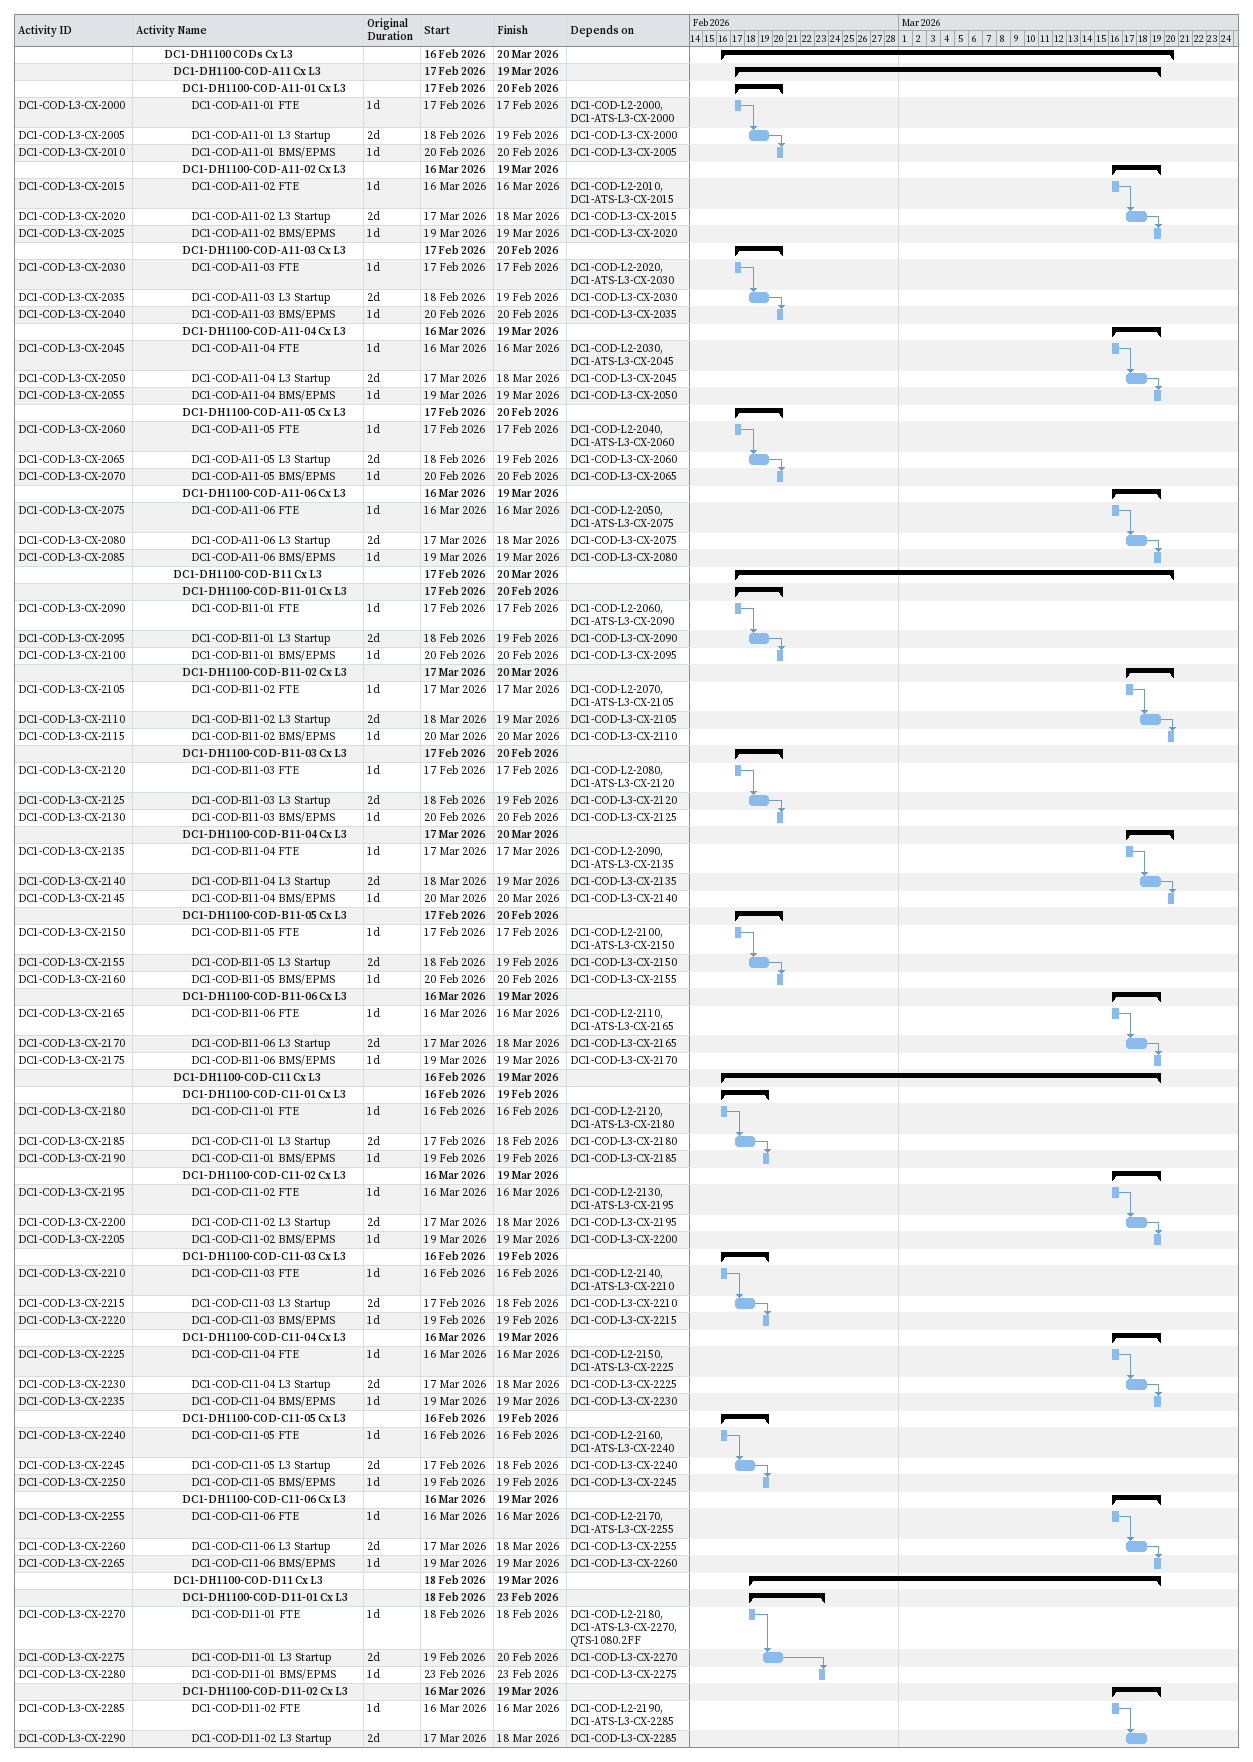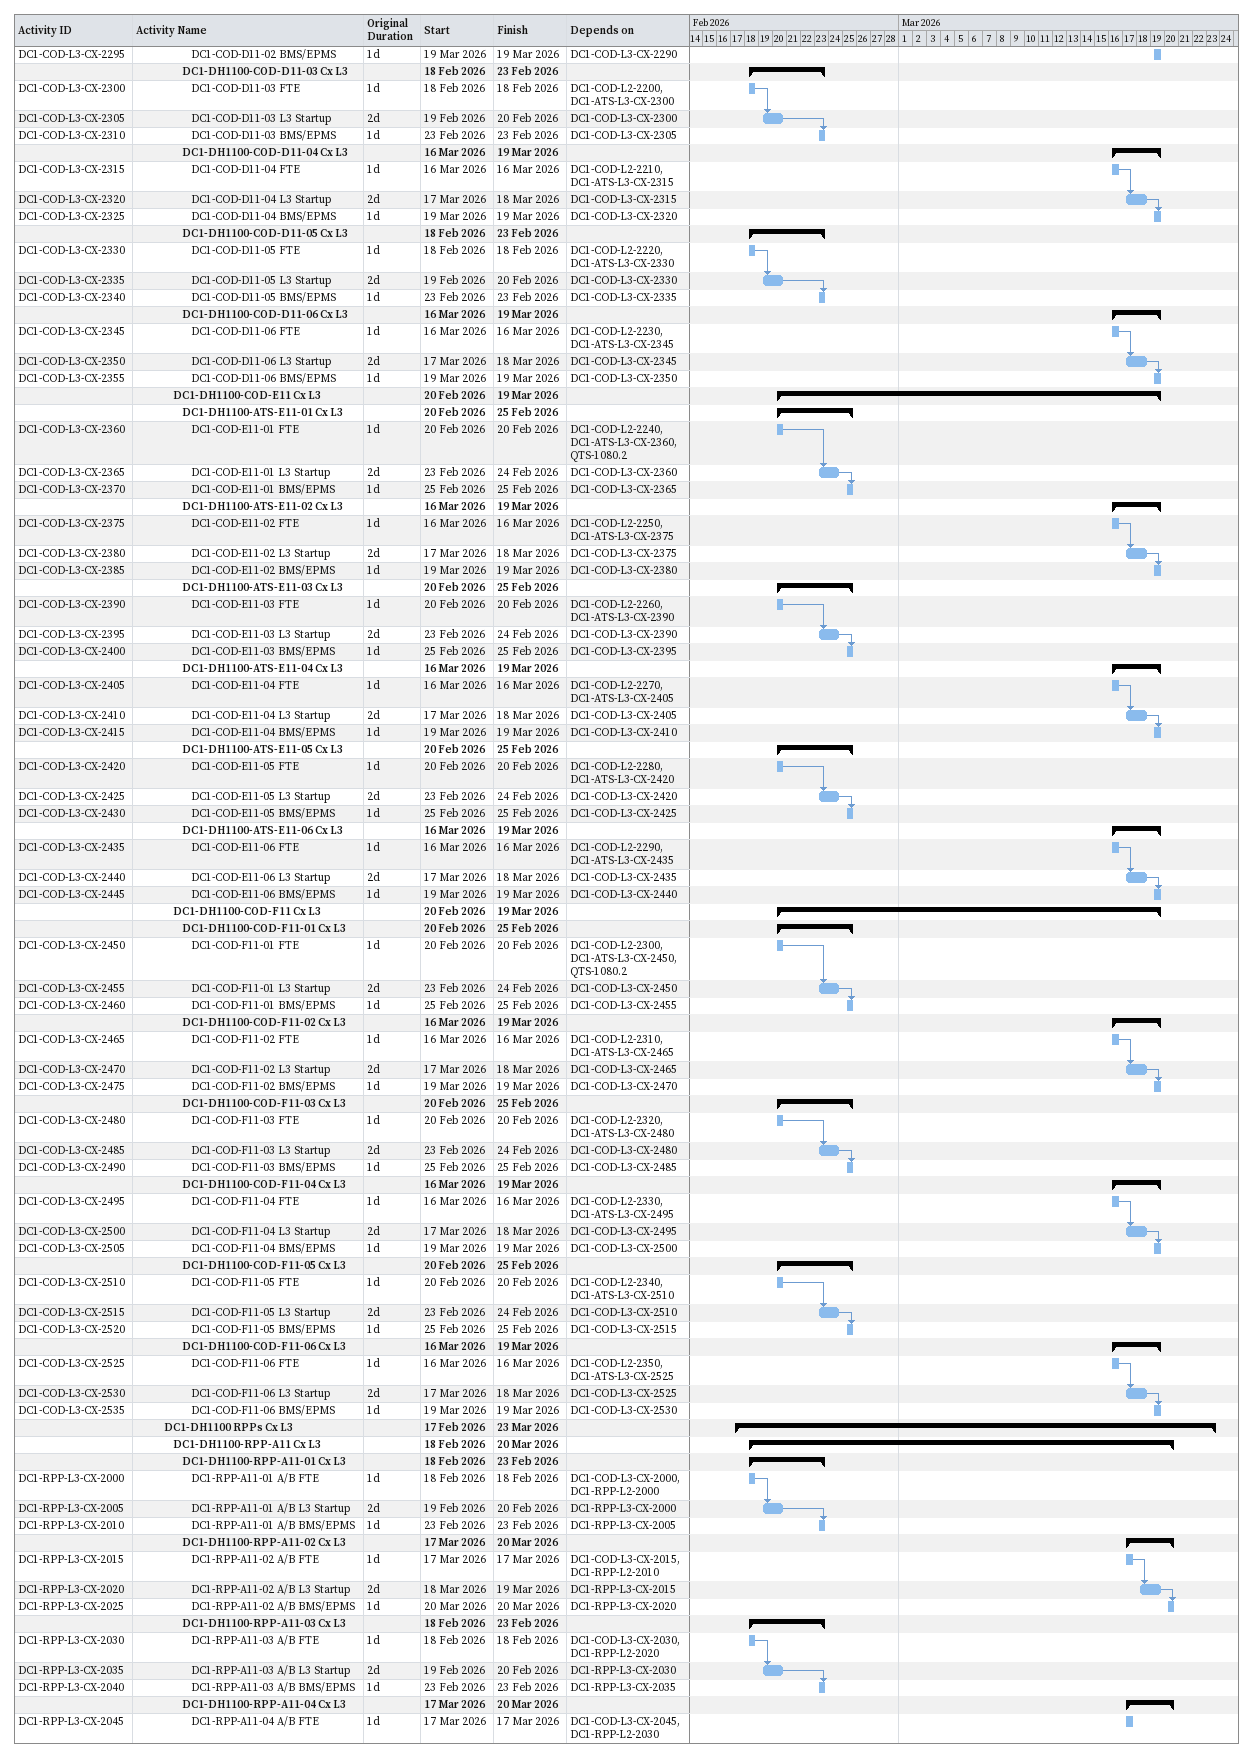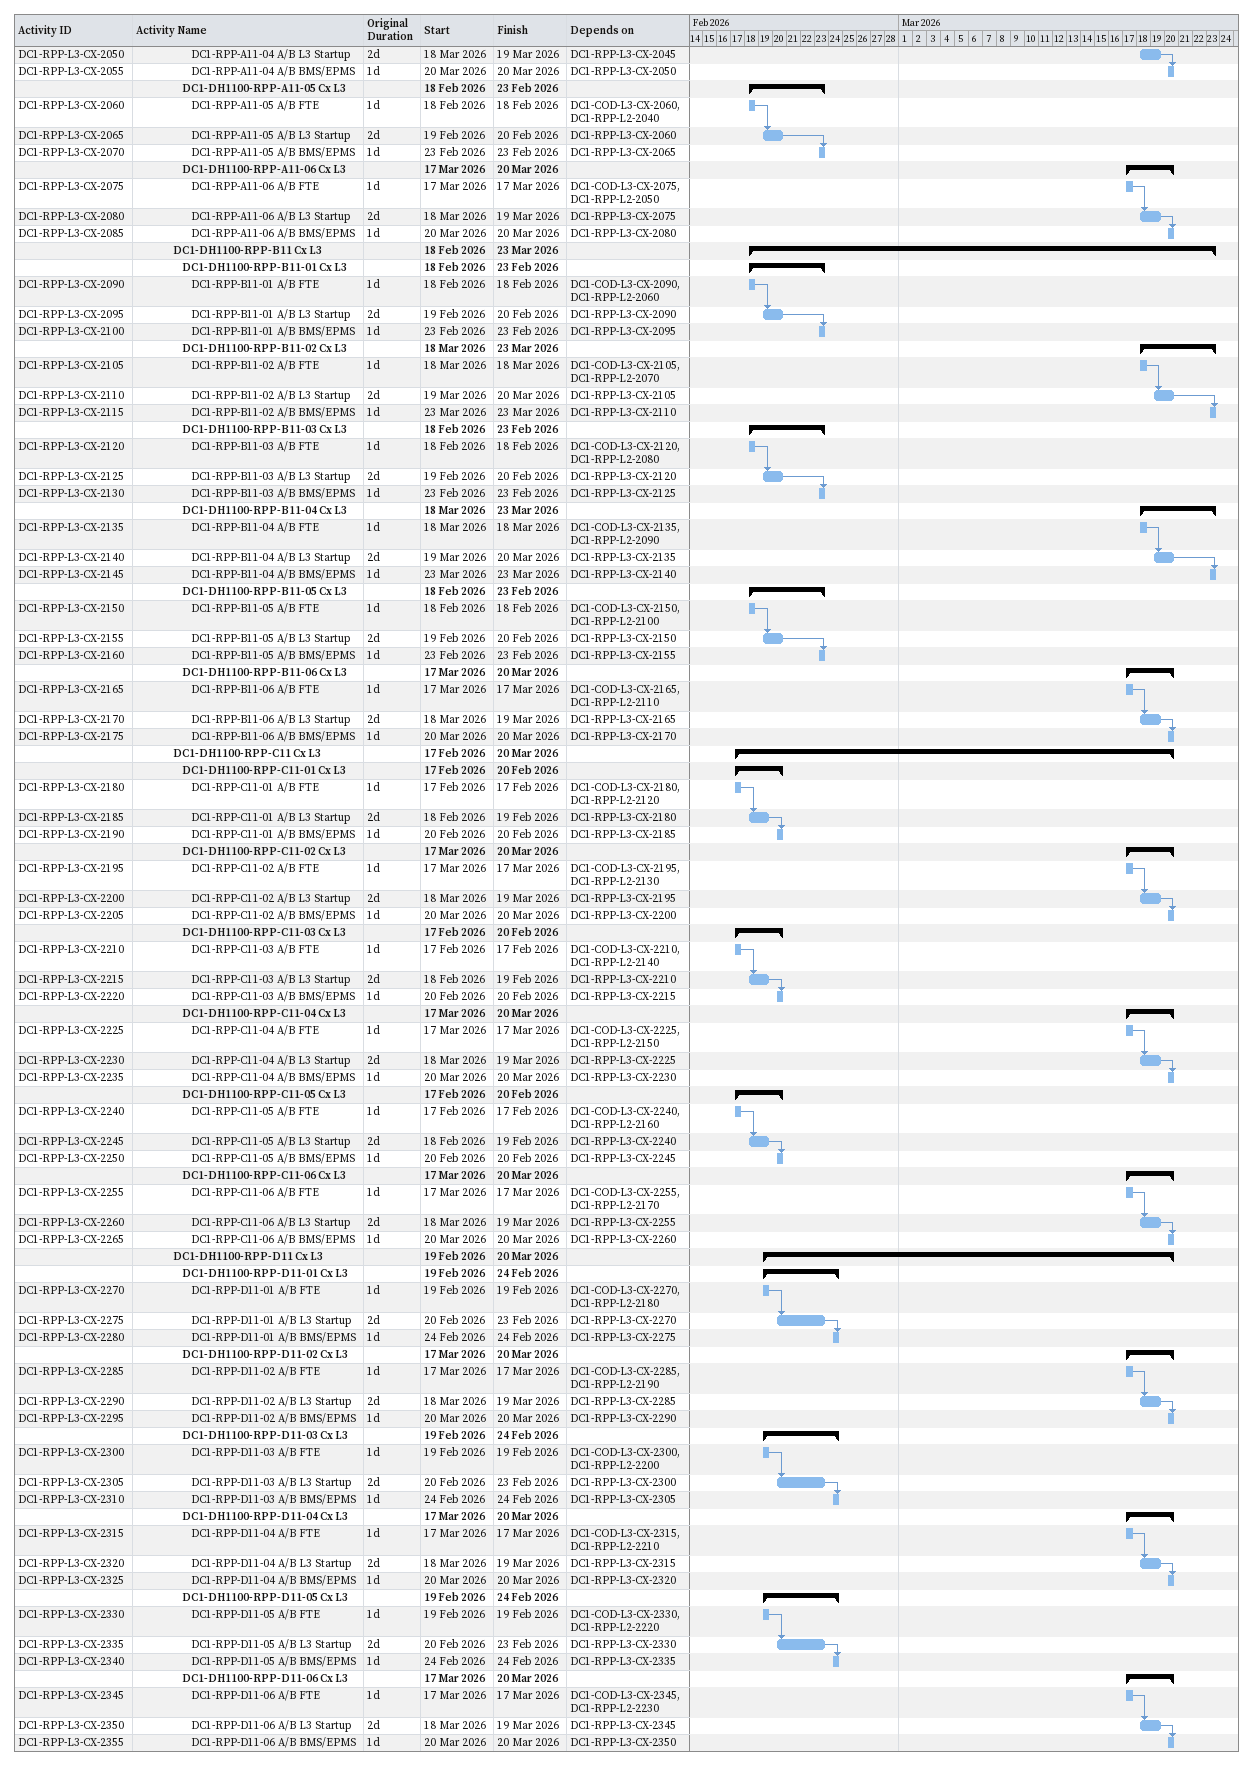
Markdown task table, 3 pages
| ID | Level | Task | Original duration | Start | Finish | Predecessors |
|---|---|---|---|---|---|---|
|  | 4 | **DC1-DH1100 CODs Cx L3** |  | 2026-02-16 | 2026-03-20 |  |
|  | 5 | **DC1-DH1100-COD-A11 Cx L3** |  | 2026-02-17 | 2026-03-19 |  |
|  | 6 | **DC1-DH1100-COD-A11-01 Cx L3** |  | 2026-02-17 | 2026-02-20 |  |
| DC1-COD-L3-CX-2000 | 7 | DC1-COD-A11-01 FTE | 1d | 2026-02-17 | 2026-02-17 | DC1-COD-L2-2000, DC1-ATS-L3-CX-2000 |
| DC1-COD-L3-CX-2005 | 7 | DC1-COD-A11-01 L3 Startup | 2d | 2026-02-18 | 2026-02-19 | DC1-COD-L3-CX-2000 |
| DC1-COD-L3-CX-2010 | 7 | DC1-COD-A11-01 BMS/EPMS | 1d | 2026-02-20 | 2026-02-20 | DC1-COD-L3-CX-2005 |
|  | 6 | **DC1-DH1100-COD-A11-02 Cx L3** |  | 2026-03-16 | 2026-03-19 |  |
| DC1-COD-L3-CX-2015 | 7 | DC1-COD-A11-02 FTE | 1d | 2026-03-16 | 2026-03-16 | DC1-COD-L2-2010, DC1-ATS-L3-CX-2015 |
| DC1-COD-L3-CX-2020 | 7 | DC1-COD-A11-02 L3 Startup | 2d | 2026-03-17 | 2026-03-18 | DC1-COD-L3-CX-2015 |
| DC1-COD-L3-CX-2025 | 7 | DC1-COD-A11-02 BMS/EPMS | 1d | 2026-03-19 | 2026-03-19 | DC1-COD-L3-CX-2020 |
|  | 6 | **DC1-DH1100-COD-A11-03 Cx L3** |  | 2026-02-17 | 2026-02-20 |  |
| DC1-COD-L3-CX-2030 | 7 | DC1-COD-A11-03 FTE | 1d | 2026-02-17 | 2026-02-17 | DC1-COD-L2-2020, DC1-ATS-L3-CX-2030 |
| DC1-COD-L3-CX-2035 | 7 | DC1-COD-A11-03 L3 Startup | 2d | 2026-02-18 | 2026-02-19 | DC1-COD-L3-CX-2030 |
| DC1-COD-L3-CX-2040 | 7 | DC1-COD-A11-03 BMS/EPMS | 1d | 2026-02-20 | 2026-02-20 | DC1-COD-L3-CX-2035 |
|  | 6 | **DC1-DH1100-COD-A11-04 Cx L3** |  | 2026-03-16 | 2026-03-19 |  |
| DC1-COD-L3-CX-2045 | 7 | DC1-COD-A11-04 FTE | 1d | 2026-03-16 | 2026-03-16 | DC1-COD-L2-2030, DC1-ATS-L3-CX-2045 |
| DC1-COD-L3-CX-2050 | 7 | DC1-COD-A11-04 L3 Startup | 2d | 2026-03-17 | 2026-03-18 | DC1-COD-L3-CX-2045 |
| DC1-COD-L3-CX-2055 | 7 | DC1-COD-A11-04 BMS/EPMS | 1d | 2026-03-19 | 2026-03-19 | DC1-COD-L3-CX-2050 |
|  | 6 | **DC1-DH1100-COD-A11-05 Cx L3** |  | 2026-02-17 | 2026-02-20 |  |
| DC1-COD-L3-CX-2060 | 7 | DC1-COD-A11-05 FTE | 1d | 2026-02-17 | 2026-02-17 | DC1-COD-L2-2040, DC1-ATS-L3-CX-2060 |
| DC1-COD-L3-CX-2065 | 7 | DC1-COD-A11-05 L3 Startup | 2d | 2026-02-18 | 2026-02-19 | DC1-COD-L3-CX-2060 |
| DC1-COD-L3-CX-2070 | 7 | DC1-COD-A11-05 BMS/EPMS | 1d | 2026-02-20 | 2026-02-20 | DC1-COD-L3-CX-2065 |
|  | 6 | **DC1-DH1100-COD-A11-06 Cx L3** |  | 2026-03-16 | 2026-03-19 |  |
| DC1-COD-L3-CX-2075 | 7 | DC1-COD-A11-06 FTE | 1d | 2026-03-16 | 2026-03-16 | DC1-COD-L2-2050, DC1-ATS-L3-CX-2075 |
| DC1-COD-L3-CX-2080 | 7 | DC1-COD-A11-06 L3 Startup | 2d | 2026-03-17 | 2026-03-18 | DC1-COD-L3-CX-2075 |
| DC1-COD-L3-CX-2085 | 7 | DC1-COD-A11-06 BMS/EPMS | 1d | 2026-03-19 | 2026-03-19 | DC1-COD-L3-CX-2080 |
|  | 5 | **DC1-DH1100-COD-B11 Cx L3** |  | 2026-02-17 | 2026-03-20 |  |
|  | 6 | **DC1-DH1100-COD-B11-01 Cx L3** |  | 2026-02-17 | 2026-02-20 |  |
| DC1-COD-L3-CX-2090 | 7 | DC1-COD-B11-01 FTE | 1d | 2026-02-17 | 2026-02-17 | DC1-COD-L2-2060, DC1-ATS-L3-CX-2090 |
| DC1-COD-L3-CX-2095 | 7 | DC1-COD-B11-01 L3 Startup | 2d | 2026-02-18 | 2026-02-19 | DC1-COD-L3-CX-2090 |
| DC1-COD-L3-CX-2100 | 7 | DC1-COD-B11-01 BMS/EPMS | 1d | 2026-02-20 | 2026-02-20 | DC1-COD-L3-CX-2095 |
|  | 6 | **DC1-DH1100-COD-B11-02 Cx L3** |  | 2026-03-17 | 2026-03-20 |  |
| DC1-COD-L3-CX-2105 | 7 | DC1-COD-B11-02 FTE | 1d | 2026-03-17 | 2026-03-17 | DC1-COD-L2-2070, DC1-ATS-L3-CX-2105 |
| DC1-COD-L3-CX-2110 | 7 | DC1-COD-B11-02 L3 Startup | 2d | 2026-03-18 | 2026-03-19 | DC1-COD-L3-CX-2105 |
| DC1-COD-L3-CX-2115 | 7 | DC1-COD-B11-02 BMS/EPMS | 1d | 2026-03-20 | 2026-03-20 | DC1-COD-L3-CX-2110 |
|  | 6 | **DC1-DH1100-COD-B11-03 Cx L3** |  | 2026-02-17 | 2026-02-20 |  |
| DC1-COD-L3-CX-2120 | 7 | DC1-COD-B11-03 FTE | 1d | 2026-02-17 | 2026-02-17 | DC1-COD-L2-2080, DC1-ATS-L3-CX-2120 |
| DC1-COD-L3-CX-2125 | 7 | DC1-COD-B11-03 L3 Startup | 2d | 2026-02-18 | 2026-02-19 | DC1-COD-L3-CX-2120 |
| DC1-COD-L3-CX-2130 | 7 | DC1-COD-B11-03 BMS/EPMS | 1d | 2026-02-20 | 2026-02-20 | DC1-COD-L3-CX-2125 |
|  | 6 | **DC1-DH1100-COD-B11-04 Cx L3** |  | 2026-03-17 | 2026-03-20 |  |
| DC1-COD-L3-CX-2135 | 7 | DC1-COD-B11-04 FTE | 1d | 2026-03-17 | 2026-03-17 | DC1-COD-L2-2090, DC1-ATS-L3-CX-2135 |
| DC1-COD-L3-CX-2140 | 7 | DC1-COD-B11-04 L3 Startup | 2d | 2026-03-18 | 2026-03-19 | DC1-COD-L3-CX-2135 |
| DC1-COD-L3-CX-2145 | 7 | DC1-COD-B11-04 BMS/EPMS | 1d | 2026-03-20 | 2026-03-20 | DC1-COD-L3-CX-2140 |
|  | 6 | **DC1-DH1100-COD-B11-05 Cx L3** |  | 2026-02-17 | 2026-02-20 |  |
| DC1-COD-L3-CX-2150 | 7 | DC1-COD-B11-05 FTE | 1d | 2026-02-17 | 2026-02-17 | DC1-COD-L2-2100, DC1-ATS-L3-CX-2150 |
| DC1-COD-L3-CX-2155 | 7 | DC1-COD-B11-05 L3 Startup | 2d | 2026-02-18 | 2026-02-19 | DC1-COD-L3-CX-2150 |
| DC1-COD-L3-CX-2160 | 7 | DC1-COD-B11-05 BMS/EPMS | 1d | 2026-02-20 | 2026-02-20 | DC1-COD-L3-CX-2155 |
|  | 6 | **DC1-DH1100-COD-B11-06 Cx L3** |  | 2026-03-16 | 2026-03-19 |  |
| DC1-COD-L3-CX-2165 | 7 | DC1-COD-B11-06 FTE | 1d | 2026-03-16 | 2026-03-16 | DC1-COD-L2-2110, DC1-ATS-L3-CX-2165 |
| DC1-COD-L3-CX-2170 | 7 | DC1-COD-B11-06 L3 Startup | 2d | 2026-03-17 | 2026-03-18 | DC1-COD-L3-CX-2165 |
| DC1-COD-L3-CX-2175 | 7 | DC1-COD-B11-06 BMS/EPMS | 1d | 2026-03-19 | 2026-03-19 | DC1-COD-L3-CX-2170 |
|  | 5 | **DC1-DH1100-COD-C11 Cx L3** |  | 2026-02-16 | 2026-03-19 |  |
|  | 6 | **DC1-DH1100-COD-C11-01 Cx L3** |  | 2026-02-16 | 2026-02-19 |  |
| DC1-COD-L3-CX-2180 | 7 | DC1-COD-C11-01 FTE | 1d | 2026-02-16 | 2026-02-16 | DC1-COD-L2-2120, DC1-ATS-L3-CX-2180 |
| DC1-COD-L3-CX-2185 | 7 | DC1-COD-C11-01 L3 Startup | 2d | 2026-02-17 | 2026-02-18 | DC1-COD-L3-CX-2180 |
| DC1-COD-L3-CX-2190 | 7 | DC1-COD-C11-01 BMS/EPMS | 1d | 2026-02-19 | 2026-02-19 | DC1-COD-L3-CX-2185 |
|  | 6 | **DC1-DH1100-COD-C11-02 Cx L3** |  | 2026-03-16 | 2026-03-19 |  |
| DC1-COD-L3-CX-2195 | 7 | DC1-COD-C11-02 FTE | 1d | 2026-03-16 | 2026-03-16 | DC1-COD-L2-2130, DC1-ATS-L3-CX-2195 |
| DC1-COD-L3-CX-2200 | 7 | DC1-COD-C11-02 L3 Startup | 2d | 2026-03-17 | 2026-03-18 | DC1-COD-L3-CX-2195 |
| DC1-COD-L3-CX-2205 | 7 | DC1-COD-C11-02 BMS/EPMS | 1d | 2026-03-19 | 2026-03-19 | DC1-COD-L3-CX-2200 |
|  | 6 | **DC1-DH1100-COD-C11-03 Cx L3** |  | 2026-02-16 | 2026-02-19 |  |
| DC1-COD-L3-CX-2210 | 7 | DC1-COD-C11-03 FTE | 1d | 2026-02-16 | 2026-02-16 | DC1-COD-L2-2140, DC1-ATS-L3-CX-2210 |
| DC1-COD-L3-CX-2215 | 7 | DC1-COD-C11-03 L3 Startup | 2d | 2026-02-17 | 2026-02-18 | DC1-COD-L3-CX-2210 |
| DC1-COD-L3-CX-2220 | 7 | DC1-COD-C11-03 BMS/EPMS | 1d | 2026-02-19 | 2026-02-19 | DC1-COD-L3-CX-2215 |
|  | 6 | **DC1-DH1100-COD-C11-04 Cx L3** |  | 2026-03-16 | 2026-03-19 |  |
| DC1-COD-L3-CX-2225 | 7 | DC1-COD-C11-04 FTE | 1d | 2026-03-16 | 2026-03-16 | DC1-COD-L2-2150, DC1-ATS-L3-CX-2225 |
| DC1-COD-L3-CX-2230 | 7 | DC1-COD-C11-04 L3 Startup | 2d | 2026-03-17 | 2026-03-18 | DC1-COD-L3-CX-2225 |
| DC1-COD-L3-CX-2235 | 7 | DC1-COD-C11-04 BMS/EPMS | 1d | 2026-03-19 | 2026-03-19 | DC1-COD-L3-CX-2230 |
|  | 6 | **DC1-DH1100-COD-C11-05 Cx L3** |  | 2026-02-16 | 2026-02-19 |  |
| DC1-COD-L3-CX-2240 | 7 | DC1-COD-C11-05 FTE | 1d | 2026-02-16 | 2026-02-16 | DC1-COD-L2-2160, DC1-ATS-L3-CX-2240 |
| DC1-COD-L3-CX-2245 | 7 | DC1-COD-C11-05 L3 Startup | 2d | 2026-02-17 | 2026-02-18 | DC1-COD-L3-CX-2240 |
| DC1-COD-L3-CX-2250 | 7 | DC1-COD-C11-05 BMS/EPMS | 1d | 2026-02-19 | 2026-02-19 | DC1-COD-L3-CX-2245 |
|  | 6 | **DC1-DH1100-COD-C11-06 Cx L3** |  | 2026-03-16 | 2026-03-19 |  |
| DC1-COD-L3-CX-2255 | 7 | DC1-COD-C11-06 FTE | 1d | 2026-03-16 | 2026-03-16 | DC1-COD-L2-2170, DC1-ATS-L3-CX-2255 |
| DC1-COD-L3-CX-2260 | 7 | DC1-COD-C11-06 L3 Startup | 2d | 2026-03-17 | 2026-03-18 | DC1-COD-L3-CX-2255 |
| DC1-COD-L3-CX-2265 | 7 | DC1-COD-C11-06 BMS/EPMS | 1d | 2026-03-19 | 2026-03-19 | DC1-COD-L3-CX-2260 |
|  | 5 | **DC1-DH1100-COD-D11 Cx L3** |  | 2026-02-18 | 2026-03-19 |  |
|  | 6 | **DC1-DH1100-COD-D11-01 Cx L3** |  | 2026-02-18 | 2026-02-23 |  |
| DC1-COD-L3-CX-2270 | 7 | DC1-COD-D11-01 FTE | 1d | 2026-02-18 | 2026-02-18 | DC1-COD-L2-2180, DC1-ATS-L3-CX-2270, QTS-1080.2FF |
| DC1-COD-L3-CX-2275 | 7 | DC1-COD-D11-01 L3 Startup | 2d | 2026-02-19 | 2026-02-20 | DC1-COD-L3-CX-2270 |
| DC1-COD-L3-CX-2280 | 7 | DC1-COD-D11-01 BMS/EPMS | 1d | 2026-02-23 | 2026-02-23 | DC1-COD-L3-CX-2275 |
|  | 6 | **DC1-DH1100-COD-D11-02 Cx L3** |  | 2026-03-16 | 2026-03-19 |  |
| DC1-COD-L3-CX-2285 | 7 | DC1-COD-D11-02 FTE | 1d | 2026-03-16 | 2026-03-16 | DC1-COD-L2-2190, DC1-ATS-L3-CX-2285 |
| DC1-COD-L3-CX-2290 | 7 | DC1-COD-D11-02 L3 Startup | 2d | 2026-03-17 | 2026-03-18 | DC1-COD-L3-CX-2285 |
| DC1-COD-L3-CX-2295 | 7 | DC1-COD-D11-02 BMS/EPMS | 1d | 2026-03-19 | 2026-03-19 | DC1-COD-L3-CX-2290 |
|  | 6 | **DC1-DH1100-COD-D11-03 Cx L3** |  | 2026-02-18 | 2026-02-23 |  |
| DC1-COD-L3-CX-2300 | 7 | DC1-COD-D11-03 FTE | 1d | 2026-02-18 | 2026-02-18 | DC1-COD-L2-2200, DC1-ATS-L3-CX-2300 |
| DC1-COD-L3-CX-2305 | 7 | DC1-COD-D11-03 L3 Startup | 2d | 2026-02-19 | 2026-02-20 | DC1-COD-L3-CX-2300 |
| DC1-COD-L3-CX-2310 | 7 | DC1-COD-D11-03 BMS/EPMS | 1d | 2026-02-23 | 2026-02-23 | DC1-COD-L3-CX-2305 |
|  | 6 | **DC1-DH1100-COD-D11-04 Cx L3** |  | 2026-03-16 | 2026-03-19 |  |
| DC1-COD-L3-CX-2315 | 7 | DC1-COD-D11-04 FTE | 1d | 2026-03-16 | 2026-03-16 | DC1-COD-L2-2210, DC1-ATS-L3-CX-2315 |
| DC1-COD-L3-CX-2320 | 7 | DC1-COD-D11-04 L3 Startup | 2d | 2026-03-17 | 2026-03-18 | DC1-COD-L3-CX-2315 |
| DC1-COD-L3-CX-2325 | 7 | DC1-COD-D11-04 BMS/EPMS | 1d | 2026-03-19 | 2026-03-19 | DC1-COD-L3-CX-2320 |
|  | 6 | **DC1-DH1100-COD-D11-05 Cx L3** |  | 2026-02-18 | 2026-02-23 |  |
| DC1-COD-L3-CX-2330 | 7 | DC1-COD-D11-05 FTE | 1d | 2026-02-18 | 2026-02-18 | DC1-COD-L2-2220, DC1-ATS-L3-CX-2330 |
| DC1-COD-L3-CX-2335 | 7 | DC1-COD-D11-05 L3 Startup | 2d | 2026-02-19 | 2026-02-20 | DC1-COD-L3-CX-2330 |
| DC1-COD-L3-CX-2340 | 7 | DC1-COD-D11-05 BMS/EPMS | 1d | 2026-02-23 | 2026-02-23 | DC1-COD-L3-CX-2335 |
|  | 6 | **DC1-DH1100-COD-D11-06 Cx L3** |  | 2026-03-16 | 2026-03-19 |  |
| DC1-COD-L3-CX-2345 | 7 | DC1-COD-D11-06 FTE | 1d | 2026-03-16 | 2026-03-16 | DC1-COD-L2-2230, DC1-ATS-L3-CX-2345 |
| DC1-COD-L3-CX-2350 | 7 | DC1-COD-D11-06 L3 Startup | 2d | 2026-03-17 | 2026-03-18 | DC1-COD-L3-CX-2345 |
| DC1-COD-L3-CX-2355 | 7 | DC1-COD-D11-06 BMS/EPMS | 1d | 2026-03-19 | 2026-03-19 | DC1-COD-L3-CX-2350 |
|  | 5 | **DC1-DH1100-COD-E11 Cx L3** |  | 2026-02-20 | 2026-03-19 |  |
|  | 6 | **DC1-DH1100-ATS-E11-01 Cx L3** |  | 2026-02-20 | 2026-02-25 |  |
| DC1-COD-L3-CX-2360 | 7 | DC1-COD-E11-01 FTE | 1d | 2026-02-20 | 2026-02-20 | DC1-COD-L2-2240, DC1-ATS-L3-CX-2360, QTS-1080.2 |
| DC1-COD-L3-CX-2365 | 7 | DC1-COD-E11-01 L3 Startup | 2d | 2026-02-23 | 2026-02-24 | DC1-COD-L3-CX-2360 |
| DC1-COD-L3-CX-2370 | 7 | DC1-COD-E11-01 BMS/EPMS | 1d | 2026-02-25 | 2026-02-25 | DC1-COD-L3-CX-2365 |
|  | 6 | **DC1-DH1100-ATS-E11-02 Cx L3** |  | 2026-03-16 | 2026-03-19 |  |
| DC1-COD-L3-CX-2375 | 7 | DC1-COD-E11-02 FTE | 1d | 2026-03-16 | 2026-03-16 | DC1-COD-L2-2250, DC1-ATS-L3-CX-2375 |
| DC1-COD-L3-CX-2380 | 7 | DC1-COD-E11-02 L3 Startup | 2d | 2026-03-17 | 2026-03-18 | DC1-COD-L3-CX-2375 |
| DC1-COD-L3-CX-2385 | 7 | DC1-COD-E11-02 BMS/EPMS | 1d | 2026-03-19 | 2026-03-19 | DC1-COD-L3-CX-2380 |
|  | 6 | **DC1-DH1100-ATS-E11-03 Cx L3** |  | 2026-02-20 | 2026-02-25 |  |
| DC1-COD-L3-CX-2390 | 7 | DC1-COD-E11-03 FTE | 1d | 2026-02-20 | 2026-02-20 | DC1-COD-L2-2260, DC1-ATS-L3-CX-2390 |
| DC1-COD-L3-CX-2395 | 7 | DC1-COD-E11-03 L3 Startup | 2d | 2026-02-23 | 2026-02-24 | DC1-COD-L3-CX-2390 |
| DC1-COD-L3-CX-2400 | 7 | DC1-COD-E11-03 BMS/EPMS | 1d | 2026-02-25 | 2026-02-25 | DC1-COD-L3-CX-2395 |
|  | 6 | **DC1-DH1100-ATS-E11-04 Cx L3** |  | 2026-03-16 | 2026-03-19 |  |
| DC1-COD-L3-CX-2405 | 7 | DC1-COD-E11-04 FTE | 1d | 2026-03-16 | 2026-03-16 | DC1-COD-L2-2270, DC1-ATS-L3-CX-2405 |
| DC1-COD-L3-CX-2410 | 7 | DC1-COD-E11-04 L3 Startup | 2d | 2026-03-17 | 2026-03-18 | DC1-COD-L3-CX-2405 |
| DC1-COD-L3-CX-2415 | 7 | DC1-COD-E11-04 BMS/EPMS | 1d | 2026-03-19 | 2026-03-19 | DC1-COD-L3-CX-2410 |
|  | 6 | **DC1-DH1100-ATS-E11-05 Cx L3** |  | 2026-02-20 | 2026-02-25 |  |
| DC1-COD-L3-CX-2420 | 7 | DC1-COD-E11-05 FTE | 1d | 2026-02-20 | 2026-02-20 | DC1-COD-L2-2280, DC1-ATS-L3-CX-2420 |
| DC1-COD-L3-CX-2425 | 7 | DC1-COD-E11-05 L3 Startup | 2d | 2026-02-23 | 2026-02-24 | DC1-COD-L3-CX-2420 |
| DC1-COD-L3-CX-2430 | 7 | DC1-COD-E11-05 BMS/EPMS | 1d | 2026-02-25 | 2026-02-25 | DC1-COD-L3-CX-2425 |
|  | 6 | **DC1-DH1100-ATS-E11-06 Cx L3** |  | 2026-03-16 | 2026-03-19 |  |
| DC1-COD-L3-CX-2435 | 7 | DC1-COD-E11-06 FTE | 1d | 2026-03-16 | 2026-03-16 | DC1-COD-L2-2290, DC1-ATS-L3-CX-2435 |
| DC1-COD-L3-CX-2440 | 7 | DC1-COD-E11-06 L3 Startup | 2d | 2026-03-17 | 2026-03-18 | DC1-COD-L3-CX-2435 |
| DC1-COD-L3-CX-2445 | 7 | DC1-COD-E11-06 BMS/EPMS | 1d | 2026-03-19 | 2026-03-19 | DC1-COD-L3-CX-2440 |
|  | 5 | **DC1-DH1100-COD-F11 Cx L3** |  | 2026-02-20 | 2026-03-19 |  |
|  | 6 | **DC1-DH1100-COD-F11-01 Cx L3** |  | 2026-02-20 | 2026-02-25 |  |
| DC1-COD-L3-CX-2450 | 7 | DC1-COD-F11-01 FTE | 1d | 2026-02-20 | 2026-02-20 | DC1-COD-L2-2300, DC1-ATS-L3-CX-2450, QTS-1080.2 |
| DC1-COD-L3-CX-2455 | 7 | DC1-COD-F11-01 L3 Startup | 2d | 2026-02-23 | 2026-02-24 | DC1-COD-L3-CX-2450 |
| DC1-COD-L3-CX-2460 | 7 | DC1-COD-F11-01 BMS/EPMS | 1d | 2026-02-25 | 2026-02-25 | DC1-COD-L3-CX-2455 |
|  | 6 | **DC1-DH1100-COD-F11-02 Cx L3** |  | 2026-03-16 | 2026-03-19 |  |
| DC1-COD-L3-CX-2465 | 7 | DC1-COD-F11-02 FTE | 1d | 2026-03-16 | 2026-03-16 | DC1-COD-L2-2310, DC1-ATS-L3-CX-2465 |
| DC1-COD-L3-CX-2470 | 7 | DC1-COD-F11-02 L3 Startup | 2d | 2026-03-17 | 2026-03-18 | DC1-COD-L3-CX-2465 |
| DC1-COD-L3-CX-2475 | 7 | DC1-COD-F11-02 BMS/EPMS | 1d | 2026-03-19 | 2026-03-19 | DC1-COD-L3-CX-2470 |
|  | 6 | **DC1-DH1100-COD-F11-03 Cx L3** |  | 2026-02-20 | 2026-02-25 |  |
| DC1-COD-L3-CX-2480 | 7 | DC1-COD-F11-03 FTE | 1d | 2026-02-20 | 2026-02-20 | DC1-COD-L2-2320, DC1-ATS-L3-CX-2480 |
| DC1-COD-L3-CX-2485 | 7 | DC1-COD-F11-03 L3 Startup | 2d | 2026-02-23 | 2026-02-24 | DC1-COD-L3-CX-2480 |
| DC1-COD-L3-CX-2490 | 7 | DC1-COD-F11-03 BMS/EPMS | 1d | 2026-02-25 | 2026-02-25 | DC1-COD-L3-CX-2485 |
|  | 6 | **DC1-DH1100-COD-F11-04 Cx L3** |  | 2026-03-16 | 2026-03-19 |  |
| DC1-COD-L3-CX-2495 | 7 | DC1-COD-F11-04 FTE | 1d | 2026-03-16 | 2026-03-16 | DC1-COD-L2-2330, DC1-ATS-L3-CX-2495 |
| DC1-COD-L3-CX-2500 | 7 | DC1-COD-F11-04 L3 Startup | 2d | 2026-03-17 | 2026-03-18 | DC1-COD-L3-CX-2495 |
| DC1-COD-L3-CX-2505 | 7 | DC1-COD-F11-04 BMS/EPMS | 1d | 2026-03-19 | 2026-03-19 | DC1-COD-L3-CX-2500 |
|  | 6 | **DC1-DH1100-COD-F11-05 Cx L3** |  | 2026-02-20 | 2026-02-25 |  |
| DC1-COD-L3-CX-2510 | 7 | DC1-COD-F11-05 FTE | 1d | 2026-02-20 | 2026-02-20 | DC1-COD-L2-2340, DC1-ATS-L3-CX-2510 |
| DC1-COD-L3-CX-2515 | 7 | DC1-COD-F11-05 L3 Startup | 2d | 2026-02-23 | 2026-02-24 | DC1-COD-L3-CX-2510 |
| DC1-COD-L3-CX-2520 | 7 | DC1-COD-F11-05 BMS/EPMS | 1d | 2026-02-25 | 2026-02-25 | DC1-COD-L3-CX-2515 |
|  | 6 | **DC1-DH1100-COD-F11-06 Cx L3** |  | 2026-03-16 | 2026-03-19 |  |
| DC1-COD-L3-CX-2525 | 7 | DC1-COD-F11-06 FTE | 1d | 2026-03-16 | 2026-03-16 | DC1-COD-L2-2350, DC1-ATS-L3-CX-2525 |
| DC1-COD-L3-CX-2530 | 7 | DC1-COD-F11-06 L3 Startup | 2d | 2026-03-17 | 2026-03-18 | DC1-COD-L3-CX-2525 |
| DC1-COD-L3-CX-2535 | 7 | DC1-COD-F11-06 BMS/EPMS | 1d | 2026-03-19 | 2026-03-19 | DC1-COD-L3-CX-2530 |
|  | 4 | **DC1-DH1100 RPPs Cx L3** |  | 2026-02-17 | 2026-03-23 |  |
|  | 5 | **DC1-DH1100-RPP-A11 Cx L3** |  | 2026-02-18 | 2026-03-20 |  |
|  | 6 | **DC1-DH1100-RPP-A11-01 Cx L3** |  | 2026-02-18 | 2026-02-23 |  |
| DC1-RPP-L3-CX-2000 | 7 | DC1-RPP-A11-01 A/B FTE | 1d | 2026-02-18 | 2026-02-18 | DC1-COD-L3-CX-2000, DC1-RPP-L2-2000 |
| DC1-RPP-L3-CX-2005 | 7 | DC1-RPP-A11-01 A/B L3 Startup | 2d | 2026-02-19 | 2026-02-20 | DC1-RPP-L3-CX-2000 |
| DC1-RPP-L3-CX-2010 | 7 | DC1-RPP-A11-01 A/B BMS/EPMS | 1d | 2026-02-23 | 2026-02-23 | DC1-RPP-L3-CX-2005 |
|  | 6 | **DC1-DH1100-RPP-A11-02 Cx L3** |  | 2026-03-17 | 2026-03-20 |  |
| DC1-RPP-L3-CX-2015 | 7 | DC1-RPP-A11-02 A/B FTE | 1d | 2026-03-17 | 2026-03-17 | DC1-COD-L3-CX-2015, DC1-RPP-L2-2010 |
| DC1-RPP-L3-CX-2020 | 7 | DC1-RPP-A11-02 A/B L3 Startup | 2d | 2026-03-18 | 2026-03-19 | DC1-RPP-L3-CX-2015 |
| DC1-RPP-L3-CX-2025 | 7 | DC1-RPP-A11-02 A/B BMS/EPMS | 1d | 2026-03-20 | 2026-03-20 | DC1-RPP-L3-CX-2020 |
|  | 6 | **DC1-DH1100-RPP-A11-03 Cx L3** |  | 2026-02-18 | 2026-02-23 |  |
| DC1-RPP-L3-CX-2030 | 7 | DC1-RPP-A11-03 A/B FTE | 1d | 2026-02-18 | 2026-02-18 | DC1-COD-L3-CX-2030, DC1-RPP-L2-2020 |
| DC1-RPP-L3-CX-2035 | 7 | DC1-RPP-A11-03 A/B L3 Startup | 2d | 2026-02-19 | 2026-02-20 | DC1-RPP-L3-CX-2030 |
| DC1-RPP-L3-CX-2040 | 7 | DC1-RPP-A11-03 A/B BMS/EPMS | 1d | 2026-02-23 | 2026-02-23 | DC1-RPP-L3-CX-2035 |
|  | 6 | **DC1-DH1100-RPP-A11-04 Cx L3** |  | 2026-03-17 | 2026-03-20 |  |
| DC1-RPP-L3-CX-2045 | 7 | DC1-RPP-A11-04 A/B FTE | 1d | 2026-03-17 | 2026-03-17 | DC1-COD-L3-CX-2045, DC1-RPP-L2-2030 |
| DC1-RPP-L3-CX-2050 | 7 | DC1-RPP-A11-04 A/B L3 Startup | 2d | 2026-03-18 | 2026-03-19 | DC1-RPP-L3-CX-2045 |
| DC1-RPP-L3-CX-2055 | 7 | DC1-RPP-A11-04 A/B BMS/EPMS | 1d | 2026-03-20 | 2026-03-20 | DC1-RPP-L3-CX-2050 |
|  | 6 | **DC1-DH1100-RPP-A11-05 Cx L3** |  | 2026-02-18 | 2026-02-23 |  |
| DC1-RPP-L3-CX-2060 | 7 | DC1-RPP-A11-05 A/B FTE | 1d | 2026-02-18 | 2026-02-18 | DC1-COD-L3-CX-2060, DC1-RPP-L2-2040 |
| DC1-RPP-L3-CX-2065 | 7 | DC1-RPP-A11-05 A/B L3 Startup | 2d | 2026-02-19 | 2026-02-20 | DC1-RPP-L3-CX-2060 |
| DC1-RPP-L3-CX-2070 | 7 | DC1-RPP-A11-05 A/B BMS/EPMS | 1d | 2026-02-23 | 2026-02-23 | DC1-RPP-L3-CX-2065 |
|  | 6 | **DC1-DH1100-RPP-A11-06 Cx L3** |  | 2026-03-17 | 2026-03-20 |  |
| DC1-RPP-L3-CX-2075 | 7 | DC1-RPP-A11-06 A/B FTE | 1d | 2026-03-17 | 2026-03-17 | DC1-COD-L3-CX-2075, DC1-RPP-L2-2050 |
| DC1-RPP-L3-CX-2080 | 7 | DC1-RPP-A11-06 A/B L3 Startup | 2d | 2026-03-18 | 2026-03-19 | DC1-RPP-L3-CX-2075 |
| DC1-RPP-L3-CX-2085 | 7 | DC1-RPP-A11-06 A/B BMS/EPMS | 1d | 2026-03-20 | 2026-03-20 | DC1-RPP-L3-CX-2080 |
|  | 5 | **DC1-DH1100-RPP-B11 Cx L3** |  | 2026-02-18 | 2026-03-23 |  |
|  | 6 | **DC1-DH1100-RPP-B11-01 Cx L3** |  | 2026-02-18 | 2026-02-23 |  |
| DC1-RPP-L3-CX-2090 | 7 | DC1-RPP-B11-01 A/B FTE | 1d | 2026-02-18 | 2026-02-18 | DC1-COD-L3-CX-2090, DC1-RPP-L2-2060 |
| DC1-RPP-L3-CX-2095 | 7 | DC1-RPP-B11-01 A/B L3 Startup | 2d | 2026-02-19 | 2026-02-20 | DC1-RPP-L3-CX-2090 |
| DC1-RPP-L3-CX-2100 | 7 | DC1-RPP-B11-01 A/B BMS/EPMS | 1d | 2026-02-23 | 2026-02-23 | DC1-RPP-L3-CX-2095 |
|  | 6 | **DC1-DH1100-RPP-B11-02 Cx L3** |  | 2026-03-18 | 2026-03-23 |  |
| DC1-RPP-L3-CX-2105 | 7 | DC1-RPP-B11-02 A/B FTE | 1d | 2026-03-18 | 2026-03-18 | DC1-COD-L3-CX-2105, DC1-RPP-L2-2070 |
| DC1-RPP-L3-CX-2110 | 7 | DC1-RPP-B11-02 A/B L3 Startup | 2d | 2026-03-19 | 2026-03-20 | DC1-RPP-L3-CX-2105 |
| DC1-RPP-L3-CX-2115 | 7 | DC1-RPP-B11-02 A/B BMS/EPMS | 1d | 2026-03-23 | 2026-03-23 | DC1-RPP-L3-CX-2110 |
|  | 6 | **DC1-DH1100-RPP-B11-03 Cx L3** |  | 2026-02-18 | 2026-02-23 |  |
| DC1-RPP-L3-CX-2120 | 7 | DC1-RPP-B11-03 A/B FTE | 1d | 2026-02-18 | 2026-02-18 | DC1-COD-L3-CX-2120, DC1-RPP-L2-2080 |
| DC1-RPP-L3-CX-2125 | 7 | DC1-RPP-B11-03 A/B L3 Startup | 2d | 2026-02-19 | 2026-02-20 | DC1-RPP-L3-CX-2120 |
| DC1-RPP-L3-CX-2130 | 7 | DC1-RPP-B11-03 A/B BMS/EPMS | 1d | 2026-02-23 | 2026-02-23 | DC1-RPP-L3-CX-2125 |
|  | 6 | **DC1-DH1100-RPP-B11-04 Cx L3** |  | 2026-03-18 | 2026-03-23 |  |
| DC1-RPP-L3-CX-2135 | 7 | DC1-RPP-B11-04 A/B FTE | 1d | 2026-03-18 | 2026-03-18 | DC1-COD-L3-CX-2135, DC1-RPP-L2-2090 |
| DC1-RPP-L3-CX-2140 | 7 | DC1-RPP-B11-04 A/B L3 Startup | 2d | 2026-03-19 | 2026-03-20 | DC1-RPP-L3-CX-2135 |
| DC1-RPP-L3-CX-2145 | 7 | DC1-RPP-B11-04 A/B BMS/EPMS | 1d | 2026-03-23 | 2026-03-23 | DC1-RPP-L3-CX-2140 |
|  | 6 | **DC1-DH1100-RPP-B11-05 Cx L3** |  | 2026-02-18 | 2026-02-23 |  |
| DC1-RPP-L3-CX-2150 | 7 | DC1-RPP-B11-05 A/B FTE | 1d | 2026-02-18 | 2026-02-18 | DC1-COD-L3-CX-2150, DC1-RPP-L2-2100 |
| DC1-RPP-L3-CX-2155 | 7 | DC1-RPP-B11-05 A/B L3 Startup | 2d | 2026-02-19 | 2026-02-20 | DC1-RPP-L3-CX-2150 |
| DC1-RPP-L3-CX-2160 | 7 | DC1-RPP-B11-05 A/B BMS/EPMS | 1d | 2026-02-23 | 2026-02-23 | DC1-RPP-L3-CX-2155 |
|  | 6 | **DC1-DH1100-RPP-B11-06 Cx L3** |  | 2026-03-17 | 2026-03-20 |  |
| DC1-RPP-L3-CX-2165 | 7 | DC1-RPP-B11-06 A/B FTE | 1d | 2026-03-17 | 2026-03-17 | DC1-COD-L3-CX-2165, DC1-RPP-L2-2110 |
| DC1-RPP-L3-CX-2170 | 7 | DC1-RPP-B11-06 A/B L3 Startup | 2d | 2026-03-18 | 2026-03-19 | DC1-RPP-L3-CX-2165 |
| DC1-RPP-L3-CX-2175 | 7 | DC1-RPP-B11-06 A/B BMS/EPMS | 1d | 2026-03-20 | 2026-03-20 | DC1-RPP-L3-CX-2170 |
|  | 5 | **DC1-DH1100-RPP-C11 Cx L3** |  | 2026-02-17 | 2026-03-20 |  |
|  | 6 | **DC1-DH1100-RPP-C11-01 Cx L3** |  | 2026-02-17 | 2026-02-20 |  |
| DC1-RPP-L3-CX-2180 | 7 | DC1-RPP-C11-01 A/B FTE | 1d | 2026-02-17 | 2026-02-17 | DC1-COD-L3-CX-2180, DC1-RPP-L2-2120 |
| DC1-RPP-L3-CX-2185 | 7 | DC1-RPP-C11-01 A/B L3 Startup | 2d | 2026-02-18 | 2026-02-19 | DC1-RPP-L3-CX-2180 |
| DC1-RPP-L3-CX-2190 | 7 | DC1-RPP-C11-01 A/B BMS/EPMS | 1d | 2026-02-20 | 2026-02-20 | DC1-RPP-L3-CX-2185 |
|  | 6 | **DC1-DH1100-RPP-C11-02 Cx L3** |  | 2026-03-17 | 2026-03-20 |  |
| DC1-RPP-L3-CX-2195 | 7 | DC1-RPP-C11-02 A/B FTE | 1d | 2026-03-17 | 2026-03-17 | DC1-COD-L3-CX-2195, DC1-RPP-L2-2130 |
| DC1-RPP-L3-CX-2200 | 7 | DC1-RPP-C11-02 A/B L3 Startup | 2d | 2026-03-18 | 2026-03-19 | DC1-RPP-L3-CX-2195 |
| DC1-RPP-L3-CX-2205 | 7 | DC1-RPP-C11-02 A/B BMS/EPMS | 1d | 2026-03-20 | 2026-03-20 | DC1-RPP-L3-CX-2200 |
|  | 6 | **DC1-DH1100-RPP-C11-03 Cx L3** |  | 2026-02-17 | 2026-02-20 |  |
| DC1-RPP-L3-CX-2210 | 7 | DC1-RPP-C11-03 A/B FTE | 1d | 2026-02-17 | 2026-02-17 | DC1-COD-L3-CX-2210, DC1-RPP-L2-2140 |
| DC1-RPP-L3-CX-2215 | 7 | DC1-RPP-C11-03 A/B L3 Startup | 2d | 2026-02-18 | 2026-02-19 | DC1-RPP-L3-CX-2210 |
| DC1-RPP-L3-CX-2220 | 7 | DC1-RPP-C11-03 A/B BMS/EPMS | 1d | 2026-02-20 | 2026-02-20 | DC1-RPP-L3-CX-2215 |
|  | 6 | **DC1-DH1100-RPP-C11-04 Cx L3** |  | 2026-03-17 | 2026-03-20 |  |
| DC1-RPP-L3-CX-2225 | 7 | DC1-RPP-C11-04 A/B FTE | 1d | 2026-03-17 | 2026-03-17 | DC1-COD-L3-CX-2225, DC1-RPP-L2-2150 |
| DC1-RPP-L3-CX-2230 | 7 | DC1-RPP-C11-04 A/B L3 Startup | 2d | 2026-03-18 | 2026-03-19 | DC1-RPP-L3-CX-2225 |
| DC1-RPP-L3-CX-2235 | 7 | DC1-RPP-C11-04 A/B BMS/EPMS | 1d | 2026-03-20 | 2026-03-20 | DC1-RPP-L3-CX-2230 |
|  | 6 | **DC1-DH1100-RPP-C11-05 Cx L3** |  | 2026-02-17 | 2026-02-20 |  |
| DC1-RPP-L3-CX-2240 | 7 | DC1-RPP-C11-05 A/B FTE | 1d | 2026-02-17 | 2026-02-17 | DC1-COD-L3-CX-2240, DC1-RPP-L2-2160 |
| DC1-RPP-L3-CX-2245 | 7 | DC1-RPP-C11-05 A/B L3 Startup | 2d | 2026-02-18 | 2026-02-19 | DC1-RPP-L3-CX-2240 |
| DC1-RPP-L3-CX-2250 | 7 | DC1-RPP-C11-05 A/B BMS/EPMS | 1d | 2026-02-20 | 2026-02-20 | DC1-RPP-L3-CX-2245 |
|  | 6 | **DC1-DH1100-RPP-C11-06 Cx L3** |  | 2026-03-17 | 2026-03-20 |  |
| DC1-RPP-L3-CX-2255 | 7 | DC1-RPP-C11-06 A/B FTE | 1d | 2026-03-17 | 2026-03-17 | DC1-COD-L3-CX-2255, DC1-RPP-L2-2170 |
| DC1-RPP-L3-CX-2260 | 7 | DC1-RPP-C11-06 A/B L3 Startup | 2d | 2026-03-18 | 2026-03-19 | DC1-RPP-L3-CX-2255 |
| DC1-RPP-L3-CX-2265 | 7 | DC1-RPP-C11-06 A/B BMS/EPMS | 1d | 2026-03-20 | 2026-03-20 | DC1-RPP-L3-CX-2260 |
|  | 5 | **DC1-DH1100-RPP-D11 Cx L3** |  | 2026-02-19 | 2026-03-20 |  |
|  | 6 | **DC1-DH1100-RPP-D11-01 Cx L3** |  | 2026-02-19 | 2026-02-24 |  |
| DC1-RPP-L3-CX-2270 | 7 | DC1-RPP-D11-01 A/B FTE | 1d | 2026-02-19 | 2026-02-19 | DC1-COD-L3-CX-2270, DC1-RPP-L2-2180 |
| DC1-RPP-L3-CX-2275 | 7 | DC1-RPP-D11-01 A/B L3 Startup | 2d | 2026-02-20 | 2026-02-23 | DC1-RPP-L3-CX-2270 |
| DC1-RPP-L3-CX-2280 | 7 | DC1-RPP-D11-01 A/B BMS/EPMS | 1d | 2026-02-24 | 2026-02-24 | DC1-RPP-L3-CX-2275 |
|  | 6 | **DC1-DH1100-RPP-D11-02 Cx L3** |  | 2026-03-17 | 2026-03-20 |  |
| DC1-RPP-L3-CX-2285 | 7 | DC1-RPP-D11-02 A/B FTE | 1d | 2026-03-17 | 2026-03-17 | DC1-COD-L3-CX-2285, DC1-RPP-L2-2190 |
| DC1-RPP-L3-CX-2290 | 7 | DC1-RPP-D11-02 A/B L3 Startup | 2d | 2026-03-18 | 2026-03-19 | DC1-RPP-L3-CX-2285 |
| DC1-RPP-L3-CX-2295 | 7 | DC1-RPP-D11-02 A/B BMS/EPMS | 1d | 2026-03-20 | 2026-03-20 | DC1-RPP-L3-CX-2290 |
|  | 6 | **DC1-DH1100-RPP-D11-03 Cx L3** |  | 2026-02-19 | 2026-02-24 |  |
| DC1-RPP-L3-CX-2300 | 7 | DC1-RPP-D11-03 A/B FTE | 1d | 2026-02-19 | 2026-02-19 | DC1-COD-L3-CX-2300, DC1-RPP-L2-2200 |
| DC1-RPP-L3-CX-2305 | 7 | DC1-RPP-D11-03 A/B L3 Startup | 2d | 2026-02-20 | 2026-02-23 | DC1-RPP-L3-CX-2300 |
| DC1-RPP-L3-CX-2310 | 7 | DC1-RPP-D11-03 A/B BMS/EPMS | 1d | 2026-02-24 | 2026-02-24 | DC1-RPP-L3-CX-2305 |
|  | 6 | **DC1-DH1100-RPP-D11-04 Cx L3** |  | 2026-03-17 | 2026-03-20 |  |
| DC1-RPP-L3-CX-2315 | 7 | DC1-RPP-D11-04 A/B FTE | 1d | 2026-03-17 | 2026-03-17 | DC1-COD-L3-CX-2315, DC1-RPP-L2-2210 |
| DC1-RPP-L3-CX-2320 | 7 | DC1-RPP-D11-04 A/B L3 Startup | 2d | 2026-03-18 | 2026-03-19 | DC1-RPP-L3-CX-2315 |
| DC1-RPP-L3-CX-2325 | 7 | DC1-RPP-D11-04 A/B BMS/EPMS | 1d | 2026-03-20 | 2026-03-20 | DC1-RPP-L3-CX-2320 |
|  | 6 | **DC1-DH1100-RPP-D11-05 Cx L3** |  | 2026-02-19 | 2026-02-24 |  |
| DC1-RPP-L3-CX-2330 | 7 | DC1-RPP-D11-05 A/B FTE | 1d | 2026-02-19 | 2026-02-19 | DC1-COD-L3-CX-2330, DC1-RPP-L2-2220 |
| DC1-RPP-L3-CX-2335 | 7 | DC1-RPP-D11-05 A/B L3 Startup | 2d | 2026-02-20 | 2026-02-23 | DC1-RPP-L3-CX-2330 |
| DC1-RPP-L3-CX-2340 | 7 | DC1-RPP-D11-05 A/B BMS/EPMS | 1d | 2026-02-24 | 2026-02-24 | DC1-RPP-L3-CX-2335 |
|  | 6 | **DC1-DH1100-RPP-D11-06 Cx L3** |  | 2026-03-17 | 2026-03-20 |  |
| DC1-RPP-L3-CX-2345 | 7 | DC1-RPP-D11-06 A/B FTE | 1d | 2026-03-17 | 2026-03-17 | DC1-COD-L3-CX-2345, DC1-RPP-L2-2230 |
| DC1-RPP-L3-CX-2350 | 7 | DC1-RPP-D11-06 A/B L3 Startup | 2d | 2026-03-18 | 2026-03-19 | DC1-RPP-L3-CX-2345 |
| DC1-RPP-L3-CX-2355 | 7 | DC1-RPP-D11-06 A/B BMS/EPMS | 1d | 2026-03-20 | 2026-03-20 | DC1-RPP-L3-CX-2350 |
